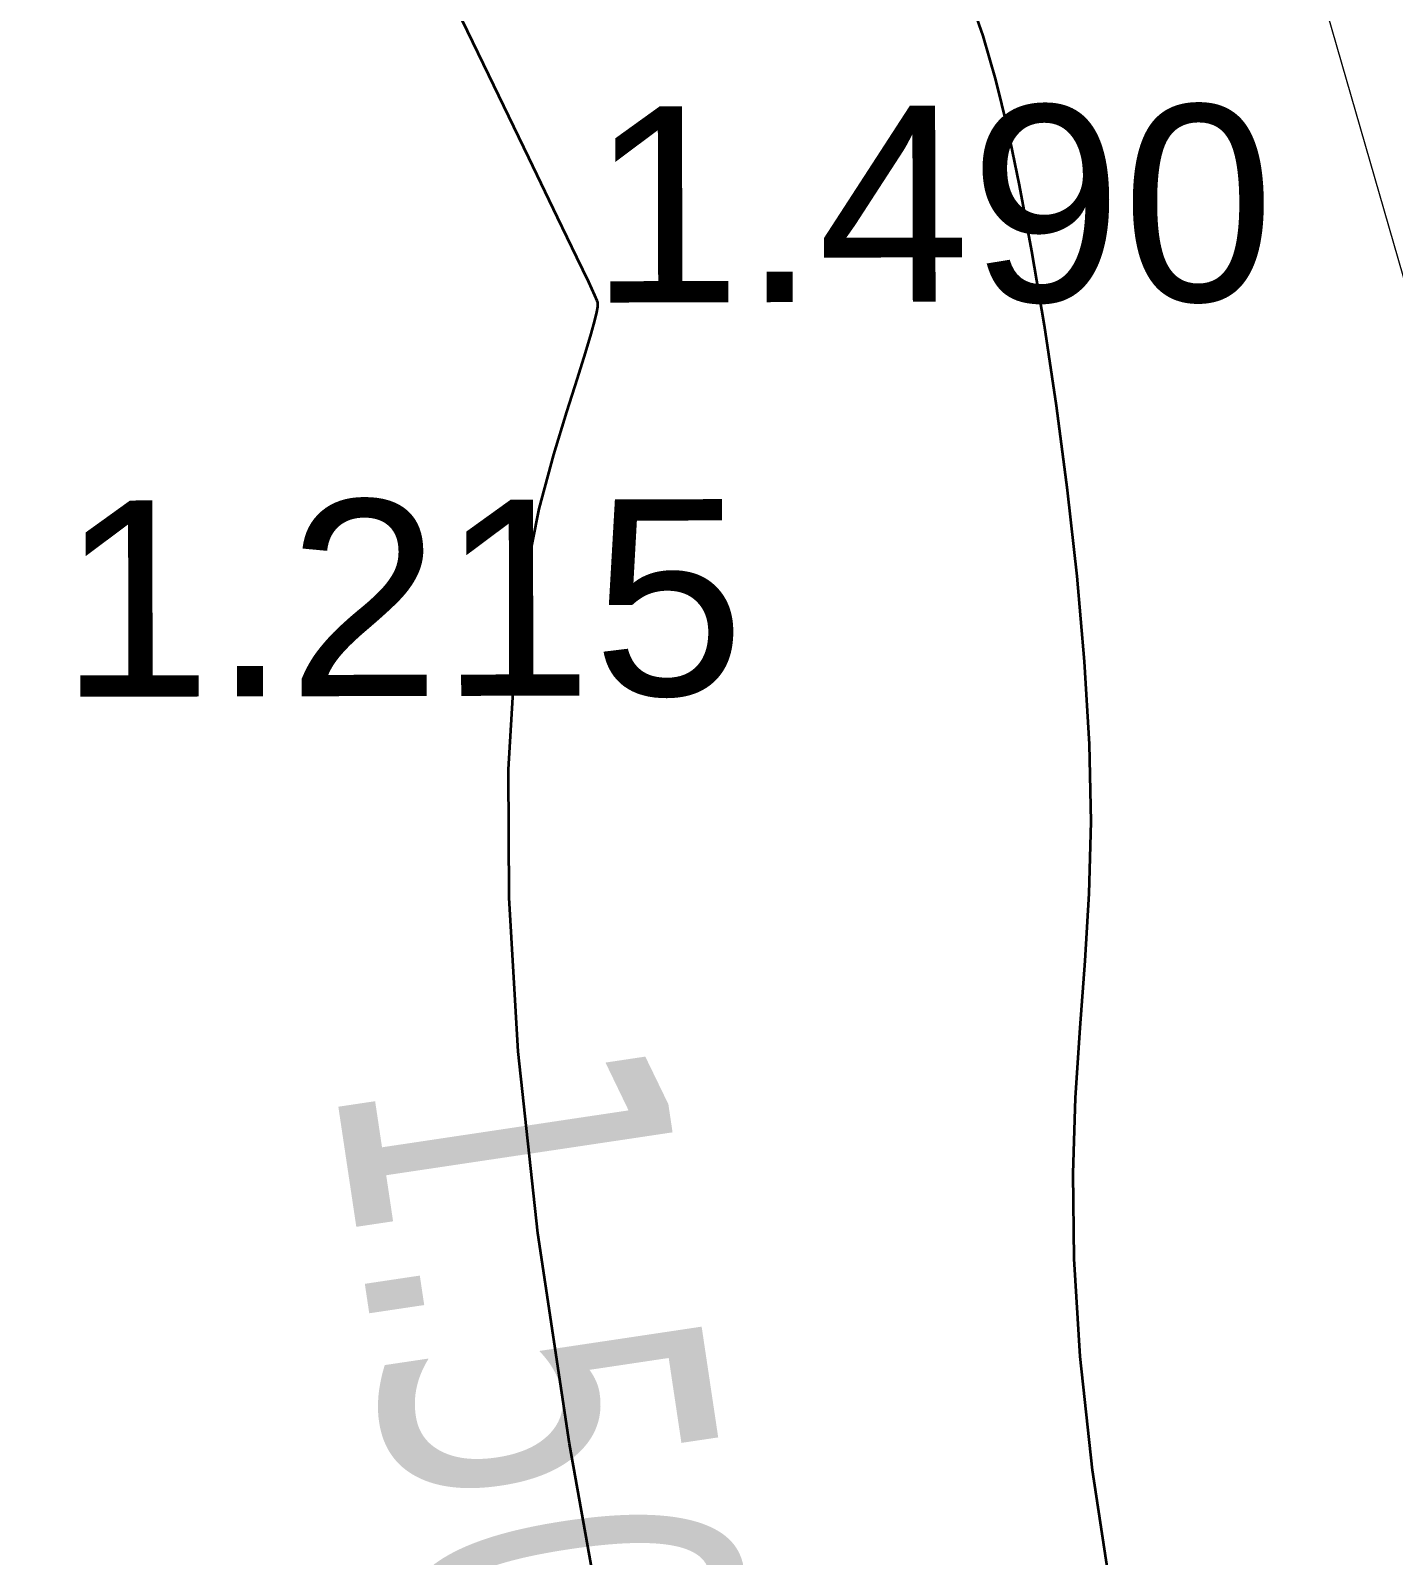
# Model space of a CAD drawing. Header units: millimetres. Extents: x 563604 to 809435, y 2337 to 1331933.
# Drawn here: x 748625 to 752798, y 1193761 to 1198427 of the extents above; entities that cross this region are included whole.
import ezdxf

# ---------------------------------------------------------------- set-up
doc = ezdxf.new("R2010")
doc.units = ezdxf.units.MM
for name, color, linetype, lineweight in [('CD TAI', 7, 'Continuous', 9), ('DM CAI-1', 9, 'Continuous', 35), ('MUONG DAT-1', 253, 'Continuous', 9), ('NCD', 7, 'Continuous', 9), ('NCV_TKCS_HIEN TRANG_251226_dwg-1', 253, 'Continuous', 9)]:
    doc.layers.add(name, color=color, linetype=linetype, lineweight=lineweight)
doc.styles.add('Arial', font='arial_0.ttf', dxfattribs={"height": 600.128024})
doc.styles.add('Tahoma', font='tahoma_0.ttf', dxfattribs={"width": 0.75, "height": 1000.213374})

# ---------------------------------------------------------------- blocks, each defined once
blk = doc.blocks.new('NCV_TKCS_HIEN TRANG_251226_dwg-1595164-TỔNG THỂ_HIỆN TRẠNG KHU ĐẤT')
at = {"layer": 'DM CAI-1', "flags": 128}
for points in [[(751937, 1193619.4), (751876.3, 1194021.6), (751838.6, 1194369.5), (751820.3, 1194668.6), (751817, 1194929.2), (751824.4, 1195161.1), (751838, 1195374.7), (751853.4, 1195579.8), (751866.1, 1195786.7), (751871.6, 1196005.3), (751866.6, 1196243), (751851.8, 1196495.8), (751828.9, 1196757.1), (751799.6, 1197020), (751765.7, 1197277.9), (751728.8, 1197524), (751690.6, 1197751.5), (751653, 1197953.9), (751616.9, 1198126.8), (751580.5, 1198276.2), (751541.3, 1198410.7), (751497, 1198538.8)], [(750402.6, 1193390.4), (750275.3, 1194102.1), (750178.8, 1194746.5), (750118.5, 1195302.7), (750090.5, 1195772.9), (750088.9, 1196165.7), (750107.7, 1196489.4), (750141, 1196752.2), (750182.7, 1196962.7), (750226.9, 1197129), (750267.6, 1197259.7), (750300.1, 1197362.2), (750324.2, 1197440.6), (750341.3, 1197498.4), (750352.5, 1197538.9), (750358.9, 1197565.3), (750361.9, 1197581.2), (750362.5, 1197589.7), (750361.9, 1197594.2), (750360.2, 1197599.6), (750352.9, 1197616.3), (750334, 1197656.4), (750297.8, 1197731.9), (750238.6, 1197854.7), (750150.5, 1198036.8), (750027.9, 1198290.3), (749864.9, 1198627.2)]]:
    blk.add_lwpolyline(points, dxfattribs=at)
at = {"layer": 'MUONG DAT-1', "flags": 128}
blk.add_lwpolyline([(662621.4, 1159562.8), (673511.2, 1164921.6), (677495.7, 1165922.1), (687737.5, 1167787.6), (696110, 1170939.9), (698833.7, 1172587.7), (702302.7, 1174180.2), (705171, 1174721), (707483, 1176203.8), (715551.4, 1182351), (717255.5, 1179025.3), (719571.3, 1178478.7), (722481.5, 1179926.8), (756356.9, 1185433.8), (752286.9, 1199548), (747733.3, 1213433.3)], dxfattribs=at)
at = {"layer": 'CD TAI', "char_height": 600.13, "width": 2512.823, "attachment_point": 1, "rotation": 0.1346, "line_spacing_factor": 0.941778, "style": 'Arial'}
for s, insert in [('1.490', (750334.7, 1198194.3)), ('1.215', (748713.2, 1196988.1))]:
    blk.add_mtext(s, dxfattribs=dict(at, insert=insert))
at = {"layer": 'NCD', "insert": (750686.5, 1194416.1), "char_height": 1000.21, "width": 2355.813, "attachment_point": 2, "rotation": 278.5124, "line_spacing_factor": 0.994306, "style": 'Tahoma'}
blk.add_mtext('1.50', dxfattribs=at)

msp = doc.modelspace()

# ---------------------------------------------------------------- block references
at = {"layer": 'NCV_TKCS_HIEN TRANG_251226_dwg-1'}
msp.add_blockref('NCV_TKCS_HIEN TRANG_251226_dwg-1595164-TỔNG THỂ_HIỆN TRẠNG KHU ĐẤT', (0, 0), dxfattribs=at)

doc.saveas('drawing.dxf')
